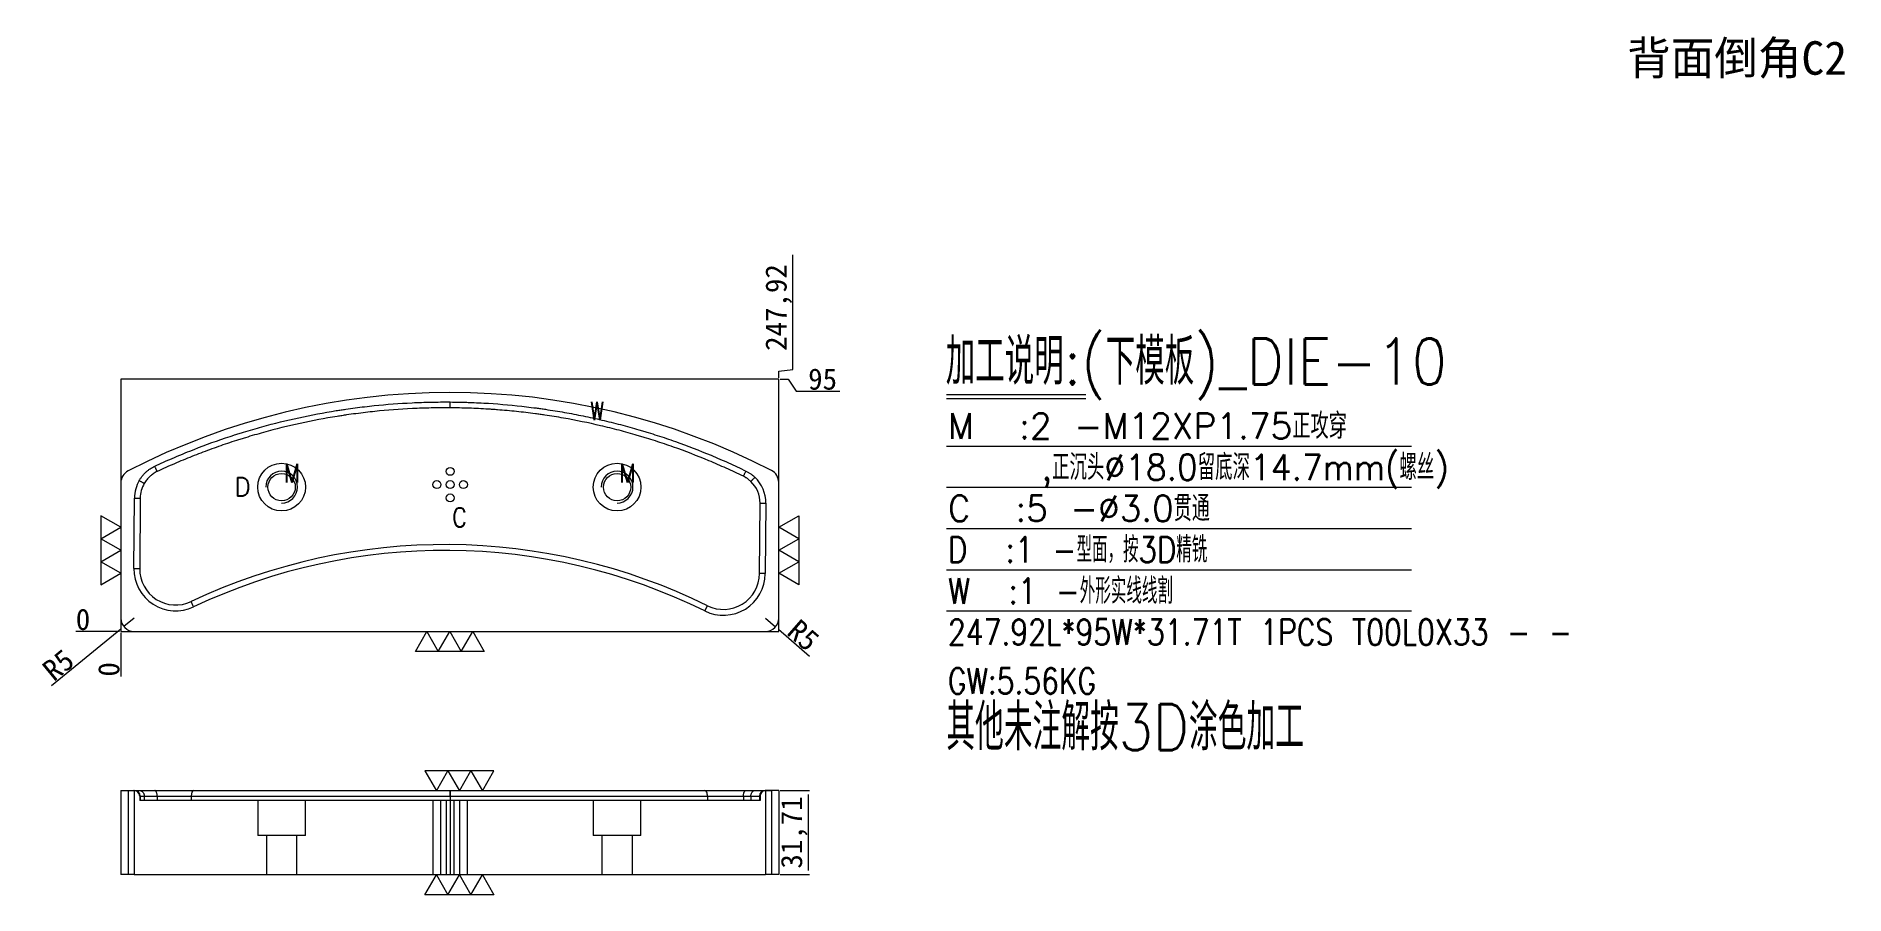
# Model space of a CAD drawing. Header units: millimetres. Extents: x 18825 to 19506, y 42873 to 43197.
import ezdxf
from ezdxf.enums import TextEntityAlignment as Align

# ---------------------------------------------------------------- set-up
doc = ezdxf.new("R2010")
doc.units = ezdxf.units.MM
doc.linetypes.add('DASHED', pattern=[0])
for name, color, linetype in [('DIE', 7, 'Continuous'), ('DIE_W', 1, 'Continuous'), ('dim', 4, 'Continuous')]:
    doc.layers.add(name, color=color, linetype=linetype)
doc.styles.add('_PUG_ERP', font='txt')
doc.styles.add('chinesef_fs', font='txt.shx', dxfattribs={"bigfont": 'gbcbig.shx'})
doc.dimstyles.new('_PUG_ERP', dxfattribs={"dimtxt": 8, "dimasz": 1.5, "dimexe": 0.5, "dimexo": 0.5, "dimgap": 0.5, "dimtad": 1, "dimtxsty": '_PUG_ERP', "dimblk": 'CLOSEDBLANK', "dimcen": 0, "dimclrd": 4, "dimclre": 4, "dimclrt": 3, "dimazin": 3, "dimtfac": 1, "dimtmove": 0, "dimatfit": 3, "dimldrblk": 'CLOSEDBLANK', "dimlwd": 9, "dimlwe": 9})

# ---------------------------------------------------------------- blocks, each defined once
blk = doc.blocks.new('*D733')
at = {"layer": 'Defpoints', "color": 0}
for p in [(19104.72, 43067.34), (19114.27, 43062.84), (18856.81, 42972.34)]:
    blk.add_point(p, dxfattribs=at)
at = {"layer": 'dim', "color": 4, "lineweight": 9}
for p, q in [((19105.22, 43067.34), (19108.27, 43067.34)), ((19108.27, 43067.34), (19111.27, 43062.84)), ((19111.27, 43062.84), (19127.72, 43062.84))]:
    blk.add_line(p, q, dxfattribs=at)
at = {"layer": 'dim', "color": 3, "lineweight": 13, "insert": (19121.24, 43067.34), "char_height": 8, "attachment_point": 5, "style": '_PUG_ERP'}
blk.add_mtext('95', dxfattribs=at)
blk = doc.blocks.new('_ClosedBlank')
blk = doc.blocks.new('*D734')
at = {"layer": 'Defpoints', "color": 0}
for p in [(18845.71, 42972.34), (18856.81, 42972.34), (18856.81, 42972.34)]:
    blk.add_point(p, dxfattribs=at)
at = {"layer": 'dim', "color": 4, "lineweight": 9}
blk.add_line((18856.31, 42972.34), (18839.87, 42972.34), dxfattribs=at)
at = {"layer": 'dim', "color": 3, "lineweight": 13, "insert": (18842.54, 42976.84), "char_height": 8, "attachment_point": 5, "style": '_PUG_ERP'}
blk.add_mtext('0', dxfattribs=at)
blk = doc.blocks.new('*D735')
at = {"layer": 'Defpoints', "color": 0}
for p in [(18856.81, 42972.34), (18856.81, 42972.34), (18856.81, 42961.24)]:
    blk.add_point(p, dxfattribs=at)
at = {"layer": 'dim', "color": 4, "lineweight": 9}
blk.add_line((18856.81, 42971.84), (18856.81, 42955.4), dxfattribs=at)
at = {"layer": 'dim', "color": 3, "lineweight": 13, "insert": (18852.31, 42958.07), "char_height": 8, "attachment_point": 5, "rotation": 90, "style": '_PUG_ERP'}
blk.add_mtext('0', dxfattribs=at)
blk = doc.blocks.new('*D736')
at = {"layer": 'Defpoints', "color": 0}
for p in [(19109.98, 43074.03), (19104.72, 43067.34), (18856.81, 42972.34)]:
    blk.add_point(p, dxfattribs=at)
at = {"layer": 'dim', "color": 4, "lineweight": 9}
for p, q in [((19109.98, 43071.03), (19109.98, 43114.15)), ((19104.72, 43070.34), (19109.98, 43071.03)), ((19104.72, 43067.84), (19104.72, 43070.34))]:
    blk.add_line(p, q, dxfattribs=at)
at = {"layer": 'dim', "color": 3, "lineweight": 13, "insert": (19104.72, 43094.34), "char_height": 8, "attachment_point": 5, "rotation": 90, "style": '_PUG_ERP'}
blk.add_mtext('247,92', dxfattribs=at)
blk = doc.blocks.new('*D737')
at = {"layer": 'Defpoints', "color": 0}
for p in [(19104.72, 42912.49), (19104.72, 42880.78), (19115.82, 42880.78)]:
    blk.add_point(p, dxfattribs=at)
at = {"layer": 'dim', "color": 4, "lineweight": 9}
for p, q in [((19105.22, 42912.49), (19116.32, 42912.49)), ((19115.82, 42910.99), (19115.82, 42882.28)), ((19105.22, 42880.78), (19116.32, 42880.78))]:
    blk.add_line(p, q, dxfattribs=at)
at = {"layer": 'dim', "color": 3, "lineweight": 13, "insert": (19110.56, 42896.64), "char_height": 8, "attachment_point": 5, "rotation": 90, "style": '_PUG_ERP'}
blk.add_mtext('31,71', dxfattribs=at)
blk = doc.blocks.new('*D738')
at = {"layer": 'Defpoints', "color": 0}
for p in [(19099.72, 42977.34), (19103.49, 42974.05)]:
    blk.add_point(p, dxfattribs=at)
at = {"layer": 'dim', "color": 4, "lineweight": 9}
for p, q in [((19099.72, 42977.34), (19103.49, 42974.05)), ((19116.27, 42962.91), (19104.62, 42973.06))]:
    blk.add_line(p, q, dxfattribs=at)
at = {"layer": 'dim', "color": 3, "lineweight": 13, "insert": (19113.97, 42970.89), "char_height": 8, "attachment_point": 5, "rotation": 318.91182, "style": '_PUG_ERP'}
blk.add_mtext('R5', dxfattribs=at)
blk = doc.blocks.new('*D739')
at = {"layer": 'Defpoints', "color": 0}
for p in [(18857.94, 42974.17), (18861.81, 42977.34)]:
    blk.add_point(p, dxfattribs=at)
at = {"layer": 'dim', "color": 4, "lineweight": 9}
for p, q in [((18856.78, 42973.21), (18830.71, 42951.81)), ((18861.81, 42977.34), (18857.94, 42974.17))]:
    blk.add_line(p, q, dxfattribs=at)
at = {"layer": 'dim', "color": 3, "lineweight": 13, "insert": (18833.25, 42959.71), "char_height": 8, "attachment_point": 5, "rotation": 39.38644, "style": '_PUG_ERP'}
blk.add_mtext('R5', dxfattribs=at)

msp = doc.modelspace()

# ---------------------------------------------------------------- linework, layer by layer
at = {"layer": 'DIE', "color": 155, "linetype": 'Continuous', "lineweight": 18}
for p, q in [((18861.7, 42996.022), (18861.913, 43022.586)), ((18861.913, 43022.586), (18864.113, 43022.569)), ((19097.653, 43020.694), (19099.853, 43020.676)), ((19099.853, 43020.676), (19099.64, 42994.112)), ((18861.7, 42996.022), (18863.9, 42996.004)), ((19099.64, 42994.112), (19097.44, 42994.129)), ((18884.238, 42981.615), (18883.298, 42983.604)), ((19076.874, 42980.069), (19077.845, 42982.042)), ((18861.808, 42912.487), (18861.808, 42880.784)), ((19099.723, 42912.487), (19099.723, 42880.784))]:
    msp.add_line(p, q, dxfattribs=at)
at = {"layer": 'DIE', "color": 2, "linetype": 'Continuous', "lineweight": 18}
for p, q in [((18864.113, 43022.569), (18863.9, 42996.004)), ((19097.44, 42994.129), (19097.653, 43020.694)), ((18856.808, 42912.487), (18861.808, 42912.487)), ((18861.808, 42912.487), (19099.723, 42912.487)), ((19104.723, 42912.487), (19099.723, 42912.487))]:
    msp.add_line(p, q, dxfattribs=at)
at = {"layer": 'DIE', "color": 223, "linetype": 'Continuous', "lineweight": 18}
for p, q in [((18861.808, 42972.34), (19099.723, 42972.336)), ((18861.808, 42880.784), (18856.808, 42880.784)), ((18861.808, 42880.784), (19099.723, 42880.784)), ((19104.723, 42880.784), (19099.723, 42880.784))]:
    msp.add_line(p, q, dxfattribs=at)
at = {"layer": 'DIE', "color": 155, "linetype": 'DASHED', "lineweight": 13, "ltscale": 0.475454}
for p, q in [((18859.51, 42912.487), (18859.51, 42880.784)), ((18863.9, 42910.287), (18863.9, 42908.687)), ((18864.113, 42910.287), (18864.113, 42908.687)), ((18883.298, 42910.287), (18883.298, 42908.687)), ((19077.845, 42910.287), (19077.845, 42908.687)), ((19097.44, 42910.287), (19097.44, 42908.687)), ((19097.653, 42910.287), (19097.653, 42908.687)), ((19102.015, 42912.492), (19102.015, 42880.784))]:
    msp.add_line(p, q, dxfattribs=at)
at = {"layer": 'DIE', "color": 2, "linetype": 'DASHED', "lineweight": 13, "ltscale": 0.475454}
for p, q in [((18863.9, 42910.287), (18863.9, 42908.687)), ((18863.9, 42910.287), (18883.298, 42910.287)), ((18883.298, 42910.287), (19077.845, 42910.287)), ((19077.845, 42910.287), (19097.44, 42910.287)), ((19097.44, 42910.287), (19097.653, 42910.287)), ((19097.654, 42910.287), (19097.653, 42910.287)), ((19097.654, 42908.687), (19097.654, 42910.287)), ((18883.298, 42908.687), (18863.9, 42908.687)), ((19077.845, 42908.687), (18883.298, 42908.687)), ((19097.44, 42908.687), (19077.845, 42908.687)), ((19097.653, 42908.687), (19097.44, 42908.687)), ((19097.653, 42908.687), (19097.654, 42908.687))]:
    msp.add_line(p, q, dxfattribs=at)
at = {"layer": 'DIE', "color": 31, "linetype": 'DASHED', "lineweight": 13, "ltscale": 0.475454}
for p, q in [((18908.389, 42908.687), (18908.389, 42895.484)), ((18926.389, 42895.484), (18926.389, 42908.687)), ((19034.793, 42908.687), (19034.793, 42895.484)), ((19052.793, 42895.484), (19052.793, 42908.687)), ((18926.389, 42895.484), (18908.389, 42895.484)), ((18911.636, 42895.484), (18911.636, 42880.784)), ((18923.143, 42880.784), (18923.143, 42895.484)), ((19052.793, 42895.484), (19034.793, 42895.484)), ((19038.039, 42895.484), (19038.039, 42880.784)), ((19049.546, 42880.784), (19049.546, 42895.484))]:
    msp.add_line(p, q, dxfattribs=at)
at = {"layer": 'DIE', "color": 223, "linetype": 'DASHED', "lineweight": 13, "ltscale": 0.475454}
for p, q in [((18974.393, 42908.687), (18974.393, 42880.784)), ((18977.393, 42880.784), (18977.393, 42908.687)), ((18979.393, 42908.687), (18979.393, 42880.784)), ((18982.393, 42880.784), (18982.393, 42908.687)), ((18984.393, 42908.687), (18984.393, 42880.784)), ((18987.393, 42880.784), (18987.393, 42908.687))]:
    msp.add_line(p, q, dxfattribs=at)
at = {"layer": 'DIE', "color": 42, "linetype": 'Continuous', "lineweight": 18}
for centre, radius in [((18917.389, 43026.716), 9), ((18980.893, 43032.642), 1.5), ((19043.793, 43026.716), 9), ((18917.389, 43026.716), 5.15), ((18975.893, 43027.642), 1.5), ((18980.893, 43027.642), 1.5), ((18985.893, 43027.642), 1.5), ((19043.793, 43026.716), 5.15), ((18980.893, 43022.642), 1.5)]:
    msp.add_circle(centre, radius, dxfattribs=at)
at = {"layer": 'DIE', "color": 155, "linetype": 'Continuous', "lineweight": 18}
for centre, radius, start, end in [((18875.206, 43022.48), 13.293, 149.703336, 179.54), ((19086.561, 43020.783), 13.293, 359.54, 46.397926), ((18978.952, 42781.098), 221.761, 63.79626, 115.28374), ((18877.492, 42995.895), 15.793, 179.54, 295.28374), ((19083.848, 42994.238), 15.793, 243.79626, 359.54)]:
    msp.add_arc(centre, radius, start, end, dxfattribs=at)
at = {"layer": 'DIE', "color": 2, "linetype": 'Continuous', "lineweight": 18}
for centre, radius, start, end in [((18875.206, 43022.48), 11.093, 149.703405, 179.54), ((19086.561, 43020.783), 11.093, 359.54, 46.397926), ((18978.952, 42781.098), 223.961, 63.79626, 115.28374), ((18877.492, 42995.895), 13.593, 179.54, 295.28374), ((19083.848, 42994.238), 13.593, 243.79626, 359.54)]:
    msp.add_arc(centre, radius, start, end, dxfattribs=at)
at = {"layer": 'DIE', "color": 42, "linetype": 'Continuous', "lineweight": 18}
for centre in [(18917.389, 43026.716), (19043.793, 43026.716)]:
    msp.add_arc(centre, 6, 270, 180, dxfattribs=at)
at = {"layer": 'DIE', "color": 2, "linetype": 'DASHED', "lineweight": 13, "ltscale": 0.475454}
for centre, start, end in [((18861.7, 42910.287), 0, 90), ((19099.854, 42910.287), 90, 180)]:
    msp.add_arc(centre, 2.2, start, end, dxfattribs=at)
for centre, major_axis, ratio, start_param, end_param in [((18861.7, 42910.287), (0, 2.2), 0.999968, 4.712389, 6.2831853), ((18861.913, 42910.287), (0, 2.2), 0.999968, 4.712389, 6.2831853), ((18884.238, 42910.287), (0, -2.2), 0.427101, 3.1415927, 4.712389), ((19076.874, 42910.287), (0, -2.2), 0.441564, 1.5707963, 3.1415927), ((19099.64, 42910.287), (0, -2.2), 0.999968, 3.1415927, 4.712389), ((19099.853, 42910.287), (0, 2.2), 0.999968, 0, 1.5707963)]:
    msp.add_ellipse(centre, major_axis=major_axis, ratio=ratio, start_param=start_param, end_param=end_param, dxfattribs=at)
at = {"layer": 'DIE', "color": 155, "linetype": 'Continuous', "lineweight": 18}
for points, knots in [([(18869.581, 43034.581), (18871.754, 43035.591), (18876.126, 43037.549), (18880.545, 43039.383), (18887.208, 43042.042), (18891.698, 43043.691), (18897.369, 43045.598), (18899.075, 43046.159), (18900.787, 43046.702), (18901.931, 43047.06), (18902.503, 43047.237), (18905.368, 43048.113), (18907.667, 43048.782), (18914.587, 43050.69), (18919.23, 43051.834), (18928.573, 43053.863), (18933.273, 43054.749), (18938.594, 43055.6), (18939.482, 43055.739), (18940.37, 43055.873), (18940.963, 43055.961), (18941.259, 43056.005), (18942.742, 43056.221), (18943.928, 43056.386), (18947.489, 43056.855), (18949.865, 43057.134), (18957, 43057.874), (18961.766, 43058.236), (18968.929, 43058.581), (18973.708, 43058.745), (18978.498, 43058.777), (18980.894, 43058.76)], [0, 0, 0, 0, 0.0625, 0.125, 0.125, 0.25, 0.25, 0.28125, 0.296875, 0.296875, 0.3125, 0.3125, 0.375, 0.375, 0.5, 0.5, 0.625, 0.625, 0.640625, 0.6484375, 0.6484375, 0.65625, 0.65625, 0.6875, 0.6875, 0.75, 0.75, 0.875, 0.875, 0.9375, 1, 1, 1, 1]), ([(18980.879, 43056.56), (18980.879, 43056.56), (18980.879, 43056.574), (18980.879, 43056.63), (18980.879, 43056.672), (18980.88, 43056.782), (18980.881, 43056.851), (18980.882, 43057.011), (18980.883, 43057.102), (18980.884, 43057.306), (18980.885, 43057.418), (18980.887, 43057.657), (18980.887, 43057.785), (18980.889, 43058.051), (18980.89, 43058.189), (18980.892, 43058.472), (18980.893, 43058.616), (18980.894, 43058.76)], [0, 0, 0, 0, 0.125, 0.125, 0.25, 0.25, 0.375, 0.375, 0.5, 0.5, 0.625, 0.625, 0.75, 0.75, 0.875, 0.875, 1, 1, 1, 1]), ([(18980.894, 43058.76), (18982.099, 43058.751), (18983.303, 43058.734), (18985.108, 43058.696), (18985.71, 43058.681), (18986.914, 43058.648), (18989.921, 43058.553), (18992.925, 43058.406), (19000.124, 43057.954), (19004.912, 43057.519), (19010.884, 43056.81), (19012.674, 43056.584), (19014.463, 43056.34), (19015.655, 43056.173), (19016.251, 43056.088), (19019.229, 43055.65), (19023.979, 43054.883), (19031.061, 43053.538), (19038.099, 43051.998), (19045.093, 43050.263), (19049.727, 43048.976), (19052.613, 43048.131), (19053.479, 43047.874), (19054.631, 43047.526), (19055.207, 43047.35), (19056.645, 43046.907), (19057.793, 43046.545), (19061.226, 43045.435), (19063.503, 43044.664), (19070.297, 43042.258), (19074.778, 43040.53), (19081.426, 43037.752), (19085.834, 43035.838), (19090.192, 43033.799), (19092.36, 43032.749)], [0, 0, 0, 0, 0.03125, 0.03125, 0.046875, 0.046875, 0.0625, 0.125, 0.125, 0.25, 0.25, 0.28125, 0.296875, 0.296875, 0.3125, 0.3125, 0.375, 0.4375, 0.5, 0.5625, 0.625, 0.625, 0.640625, 0.6484375, 0.65625, 0.65625, 0.6875, 0.6875, 0.75, 0.75, 0.875, 0.875, 0.9375, 1, 1, 1, 1]), ([(18863.728, 43029.186), (18863.9, 43029.479), (18864.261, 43030.049), (18864.659, 43030.59), (18865.077, 43031.115), (18865.295, 43031.37), (18865.752, 43031.864), (18865.99, 43032.102), (18866.301, 43032.391), (18866.364, 43032.448), (18866.49, 43032.561), (18866.681, 43032.728), (18866.876, 43032.889), (18867.272, 43033.203), (18867.815, 43033.599), (18868.386, 43033.952), (18868.972, 43034.283), (18869.273, 43034.438), (18869.581, 43034.581)], [0, 0, 0, 0, 0.125, 0.25, 0.25, 0.375, 0.375, 0.5, 0.5, 0.53125, 0.53125, 0.5625, 0.625, 0.625, 0.75, 0.875, 0.875, 1, 1, 1, 1]), ([(18870.508, 43032.586), (18870.508, 43032.586), (18870.502, 43032.598), (18870.478, 43032.649), (18870.46, 43032.687), (18870.414, 43032.787), (18870.385, 43032.849), (18870.318, 43032.994), (18870.279, 43033.078), (18870.193, 43033.262), (18870.146, 43033.364), (18870.045, 43033.581), (18869.992, 43033.697), (18869.879, 43033.938), (18869.821, 43034.063), (18869.702, 43034.32), (18869.641, 43034.45), (18869.581, 43034.581)], [0, 0, 0, 0, 0.125, 0.125, 0.25, 0.25, 0.375, 0.375, 0.5, 0.5, 0.625, 0.625, 0.75, 0.75, 0.875, 0.875, 1, 1, 1, 1]), ([(18863.728, 43029.186), (18863.853, 43029.113), (18863.977, 43029.04), (18864.221, 43028.898), (18864.341, 43028.828), (18864.57, 43028.694), (18864.68, 43028.629), (18864.887, 43028.509), (18864.984, 43028.452), (18865.16, 43028.35), (18865.239, 43028.303), (18865.377, 43028.223), (18865.436, 43028.188), (18865.531, 43028.133), (18865.567, 43028.111), (18865.616, 43028.083), (18865.628, 43028.076), (18865.628, 43028.076)], [0, 0, 0, 0, 0.1250475, 0.1250475, 0.2500949, 0.2500949, 0.3751424, 0.3751424, 0.5001899, 0.5001899, 0.6252373, 0.6252373, 0.7502848, 0.7502848, 0.8753323, 0.8753323, 1, 1, 1, 1]), ([(19091.4, 43030.769), (19091.4, 43030.769), (19091.406, 43030.782), (19091.431, 43030.833), (19091.449, 43030.87), (19091.497, 43030.97), (19091.527, 43031.031), (19091.597, 43031.175), (19091.637, 43031.258), (19091.725, 43031.441), (19091.774, 43031.541), (19091.879, 43031.757), (19091.934, 43031.872), (19092.05, 43032.111), (19092.111, 43032.236), (19092.234, 43032.49), (19092.297, 43032.619), (19092.36, 43032.749)], [0, 0, 0, 0, 0.125, 0.125, 0.25, 0.25, 0.375, 0.375, 0.5, 0.5, 0.625, 0.625, 0.75, 0.75, 0.875, 0.875, 1, 1, 1, 1]), ([(19092.36, 43032.749), (19092.669, 43032.599), (19092.972, 43032.437), (19093.417, 43032.177), (19093.563, 43032.087), (19093.853, 43031.902), (19093.996, 43031.806), (19094.418, 43031.513), (19094.965, 43031.1), (19095.479, 43030.646), (19095.728, 43030.409)], [0, 0, 0, 0, 0.25, 0.25, 0.375, 0.375, 0.5, 0.5, 0.75, 1, 1, 1, 1]), ([(19094.211, 43028.816), (19094.211, 43028.816), (19094.221, 43028.826), (19094.259, 43028.867), (19094.288, 43028.897), (19094.364, 43028.977), (19094.411, 43029.026), (19094.522, 43029.142), (19094.585, 43029.209), (19094.726, 43029.356), (19094.803, 43029.437), (19094.968, 43029.61), (19095.056, 43029.703), (19095.239, 43029.895), (19095.335, 43029.996), (19095.53, 43030.2), (19095.629, 43030.305), (19095.728, 43030.409)], [0, 0, 0, 0, 0.125, 0.125, 0.25, 0.25, 0.375, 0.375, 0.5, 0.5, 0.625, 0.625, 0.75, 0.75, 0.875, 0.875, 1, 1, 1, 1])]:
    msp.add_open_spline(points, degree=3, knots=knots, dxfattribs=at)
at = {"layer": 'DIE', "color": 2, "linetype": 'Continuous', "lineweight": 18}
for points, knots in [([(18980.879, 43056.56), (18978.503, 43056.577), (18973.756, 43056.545), (18969.018, 43056.382), (18961.919, 43056.041), (18957.195, 43055.683), (18950.123, 43054.949), (18947.767, 43054.672), (18944.238, 43054.208), (18943.062, 43054.045), (18941.593, 43053.831), (18941.299, 43053.787), (18940.712, 43053.7), (18939.831, 43053.566), (18938.952, 43053.429), (18933.677, 43052.586), (18929.018, 43051.708), (18919.757, 43049.697), (18915.156, 43048.564), (18908.297, 43046.674), (18906.018, 43046.011), (18903.178, 43045.143), (18902.61, 43044.968), (18901.477, 43044.613), (18899.779, 43044.074), (18895.832, 43042.778), (18892.473, 43041.596), (18889.13, 43040.369), (18888.018, 43039.952), (18885.801, 43039.102), (18884.695, 43038.67), (18881.385, 43037.349), (18876.997, 43035.528), (18872.662, 43033.587), (18870.508, 43032.586)], [0, 0, 0, 0, 0.0625, 0.125, 0.125, 0.25, 0.25, 0.3125, 0.3125, 0.34375, 0.34375, 0.3515625, 0.3515625, 0.359375, 0.375, 0.375, 0.5, 0.5, 0.625, 0.625, 0.6875, 0.6875, 0.703125, 0.703125, 0.71875, 0.75, 0.8125, 0.8125, 0.84375, 0.84375, 0.875, 0.875, 0.9375, 1, 1, 1, 1]), ([(19091.4, 43030.769), (19089.252, 43031.811), (19084.93, 43033.831), (19080.561, 43035.729), (19073.971, 43038.483), (19069.529, 43040.196), (19062.794, 43042.581), (19060.537, 43043.346), (19057.133, 43044.446), (19055.995, 43044.805), (19054.569, 43045.244), (19054.284, 43045.331), (19053.713, 43045.505), (19052.856, 43045.764), (19049.711, 43046.697), (19044.543, 43048.132), (19039.921, 43049.279), (19032.966, 43050.903), (19028.3, 43051.857), (19021.258, 43053.094), (19018.904, 43053.474), (19015.951, 43053.908), (19015.36, 43053.993), (19014.179, 43054.159), (19012.405, 43054.401), (19008.262, 43054.923), (19004.703, 43055.296), (19001.139, 43055.619), (18999.356, 43055.769), (18997.571, 43055.899), (18996.38, 43055.982), (18995.785, 43056.022), (18992.806, 43056.209), (18988.039, 43056.442), (18983.266, 43056.543), (18980.879, 43056.56)], [0, 0, 0, 0, 0.0625, 0.125, 0.125, 0.25, 0.25, 0.3125, 0.3125, 0.34375, 0.34375, 0.3515625, 0.3515625, 0.359375, 0.375, 0.4375, 0.5, 0.5, 0.625, 0.625, 0.6875, 0.6875, 0.703125, 0.703125, 0.71875, 0.75, 0.8125, 0.8125, 0.84375, 0.859375, 0.859375, 0.875, 0.875, 0.9375, 1, 1, 1, 1]), ([(18870.508, 43032.586), (18870.251, 43032.466), (18870, 43032.337), (18869.511, 43032.061), (18869.272, 43031.913), (18868.808, 43031.6), (18868.581, 43031.434), (18868.251, 43031.171), (18868.088, 43031.036), (18867.929, 43030.897), (18867.824, 43030.802), (18867.771, 43030.754), (18867.513, 43030.513), (18867.314, 43030.313), (18866.934, 43029.901), (18866.752, 43029.688), (18866.404, 43029.249), (18866.072, 43028.797), (18865.771, 43028.32), (18865.628, 43028.076)], [0, 0, 0, 0, 0.125, 0.125, 0.25, 0.25, 0.375, 0.375, 0.4375, 0.46875, 0.46875, 0.5, 0.5, 0.625, 0.625, 0.75, 0.75, 0.875, 1, 1, 1, 1]), ([(19094.211, 43028.816), (19094.204, 43028.822), (19094.198, 43028.828), (19094.185, 43028.84), (19094.165, 43028.859), (19094.12, 43028.902), (19094.028, 43028.987), (19093.841, 43029.155), (19093.678, 43029.294), (19093.346, 43029.565), (19093.118, 43029.737), (19092.766, 43029.982), (19092.646, 43030.062), (19092.405, 43030.217), (19092.282, 43030.292), (19091.911, 43030.509), (19091.658, 43030.644), (19091.4, 43030.769)], [0, 0, 0, 0, 0.0078125, 0.0078125, 0.015625, 0.03125, 0.0625, 0.125, 0.25, 0.25, 0.5, 0.5, 0.625, 0.625, 0.75, 0.75, 1, 1, 1, 1])]:
    msp.add_open_spline(points, degree=3, knots=knots, dxfattribs=at)
at = {"layer": 'DIE', "color": 2, "linetype": 'DASHED', "lineweight": 13, "ltscale": 0.475454}
for points in [[(18863.728, 42912.487), (18863.853, 42912.487), (18863.977, 42912.473), (18864.221, 42912.417), (18864.341, 42912.375), (18864.57, 42912.265), (18864.68, 42912.196), (18864.887, 42912.036), (18864.984, 42911.945), (18865.16, 42911.741), (18865.239, 42911.629), (18865.377, 42911.39), (18865.436, 42911.262), (18865.531, 42910.996), (18865.567, 42910.858), (18865.616, 42910.575), (18865.628, 42910.431), (18865.628, 42910.287)], [(19094.211, 42910.287), (19094.211, 42910.431), (19094.221, 42910.575), (19094.259, 42910.858), (19094.288, 42910.996), (19094.364, 42911.262), (19094.411, 42911.39), (19094.522, 42911.629), (19094.585, 42911.741), (19094.726, 42911.945), (19094.803, 42912.036), (19094.968, 42912.196), (19095.056, 42912.265), (19095.239, 42912.375), (19095.335, 42912.417), (19095.53, 42912.473), (19095.629, 42912.487), (19095.728, 42912.487)]]:
    msp.add_open_spline(points, degree=3, knots=[0, 0, 0, 0, 0.125, 0.125, 0.25, 0.25, 0.375, 0.375, 0.5, 0.5, 0.625, 0.625, 0.75, 0.75, 0.875, 0.875, 1, 1, 1, 1], dxfattribs=at)
at = {"layer": 'DIE', "color": 155, "linetype": 'DASHED', "lineweight": 13, "ltscale": 0.475454}
for points in [[(18865.628, 42910.287), (18865.628, 42909.754), (18865.628, 42909.22), (18865.628, 42908.687)], [(18870.508, 42910.287), (18870.508, 42909.754), (18870.508, 42909.22), (18870.508, 42908.687)], [(18980.879, 42910.287), (18980.879, 42909.754), (18980.879, 42909.22), (18980.879, 42908.687)], [(19091.4, 42910.287), (19091.4, 42909.754), (19091.4, 42909.22), (19091.4, 42908.687)], [(19094.211, 42910.287), (19094.211, 42909.754), (19094.211, 42909.22), (19094.211, 42908.687)]]:
    msp.add_open_spline(points, degree=3, dxfattribs=at)
for points in [[(18870.508, 42910.287), (18870.508, 42910.431), (18870.502, 42910.575), (18870.478, 42910.858), (18870.46, 42910.996), (18870.414, 42911.262), (18870.385, 42911.39), (18870.318, 42911.629), (18870.279, 42911.741), (18870.193, 42911.945), (18870.146, 42912.036), (18870.045, 42912.196), (18869.992, 42912.265), (18869.879, 42912.375), (18869.821, 42912.417), (18869.702, 42912.473), (18869.641, 42912.487), (18869.581, 42912.487)], [(18980.879, 42910.287), (18980.879, 42910.431), (18980.879, 42910.575), (18980.879, 42910.858), (18980.879, 42910.996), (18980.88, 42911.262), (18980.881, 42911.39), (18980.882, 42911.629), (18980.883, 42911.741), (18980.884, 42911.945), (18980.885, 42912.036), (18980.887, 42912.196), (18980.887, 42912.265), (18980.889, 42912.375), (18980.89, 42912.417), (18980.892, 42912.473), (18980.893, 42912.487), (18980.894, 42912.487)], [(19091.4, 42910.287), (19091.4, 42910.431), (19091.406, 42910.575), (19091.431, 42910.858), (19091.449, 42910.996), (19091.497, 42911.262), (19091.527, 42911.39), (19091.597, 42911.629), (19091.637, 42911.741), (19091.725, 42911.945), (19091.774, 42912.036), (19091.879, 42912.196), (19091.934, 42912.265), (19092.05, 42912.375), (19092.111, 42912.417), (19092.234, 42912.473), (19092.297, 42912.487), (19092.36, 42912.487)]]:
    msp.add_open_spline(points, degree=3, knots=[0, 0, 0, 0, 0.125, 0.125, 0.25, 0.25, 0.375, 0.375, 0.5, 0.5, 0.625, 0.625, 0.75, 0.75, 0.875, 0.875, 1, 1, 1, 1], dxfattribs=at)
at = {"layer": 'DIE', "color": 2, "linetype": 'Continuous', "lineweight": 18}
msp.add_open_spline([(19102.015, 42912.492), (19102.037, 42912.492), (19102.059, 42912.49), (19102.08, 42912.487)], degree=3, dxfattribs=at)
at = {"layer": 'DIE_W', "color": 1, "linetype": 'Continuous', "lineweight": 18}
for p, q in [((18856.808, 42912.487), (18856.808, 42880.784)), ((19104.723, 42912.487), (19104.723, 42880.784))]:
    msp.add_line(p, q, dxfattribs=at)
at = {"layer": 'DIE_W', "color": 1, "linetype": 'DASHED', "lineweight": 13, "ltscale": 0.475454}
for p, q in [((18980.893, 42912.486), (18980.893, 42910.294)), ((18980.893, 42908.68), (18980.893, 42880.784))]:
    msp.add_line(p, q, dxfattribs=at)
at = {"layer": 'DIE_W', "color": 1, "lineweight": 13}
msp.add_lwpolyline([(19099.723, 42972.336, 0.4142177), (19104.723, 42977.336), (19104.723, 43028.511, 0.280707), (19102.015, 43032.955, 0.2430556), (18859.51, 43032.779, 0.2803161), (18856.808, 43028.338), (18856.808, 42977.34, 0.4142095), (18861.808, 42972.34)], format="xyb", dxfattribs=at)
at = {"layer": 'DIE_W', "color": 1, "linetype": 'Continuous', "lineweight": 18}
msp.add_open_spline([(19030.887, 42912.487), (19033.98, 42912.488), (19037.057, 42912.488), (19041.648, 42912.489), (19043.175, 42912.489), (19046.22, 42912.49), (19047.738, 42912.49), (19052.282, 42912.491), (19055.295, 42912.492), (19061.29, 42912.493), (19064.272, 42912.493), (19068.72, 42912.493), (19070.199, 42912.493), (19073.149, 42912.494), (19074.619, 42912.494), (19079.02, 42912.495), (19081.938, 42912.495), (19086.29, 42912.495), (19087.737, 42912.495), (19089.9, 42912.495), (19090.621, 42912.495), (19091.7, 42912.494), (19092.059, 42912.494), (19092.777, 42912.494), (19096.004, 42912.494), (19099.2, 42912.493), (19102.015, 42912.492)], degree=3, knots=[0, 0, 0, 0, 0.125, 0.125, 0.1875, 0.1875, 0.25, 0.25, 0.375, 0.375, 0.5, 0.5, 0.5625, 0.5625, 0.625, 0.625, 0.75, 0.75, 0.8125, 0.8125, 0.84375, 0.84375, 0.859375, 0.859375, 0.875, 1, 1, 1, 1], dxfattribs=at)
at = {"layer": 'dim', "color": 8, "linetype": 'Continuous', "lineweight": 18}
for p, q in [((19167.935, 43061.533), (19220.455, 43061.533)), ((19167.935, 43060.085), (19220.455, 43060.085)), ((19167.935, 43042.149), (19343.112, 43042.149)), ((19167.935, 43026.626), (19343.112, 43026.626)), ((19167.935, 43011.104), (19343.112, 43011.104)), ((19167.935, 42995.582), (19343.112, 42995.582)), ((19167.935, 42980.06), (19343.112, 42980.06))]:
    msp.add_line(p, q, dxfattribs=at)
at = {"layer": 'dim', "color": 252, "linetype": 'DASHED', "lineweight": 13, "ltscale": 0.2}
msp.add_lwpolyline([(18856.808, 42972.336), (19104.723, 42972.336), (19104.723, 43067.338), (18856.808, 43067.338)], close=True, dxfattribs=at)
at = {"layer": 'dim', "lineweight": 13}
for points in [[(18849.308, 42989.933), (18856.808, 42994.263), (18849.308, 42998.593), (18856.808, 43002.923), (18849.308, 43007.254), (18856.808, 43011.584), (18849.308, 43015.914), (18849.308, 42989.933)], [(19112.223, 42989.933), (19104.723, 42994.263), (19112.223, 42998.593), (19104.723, 43002.923), (19112.223, 43007.254), (19104.723, 43011.584), (19112.223, 43015.914), (19112.223, 42989.933)], [(18967.775, 42964.835), (18972.105, 42972.335), (18976.435, 42964.835), (18980.765, 42972.335), (18985.096, 42964.835), (18989.426, 42972.335), (18993.756, 42964.835), (18967.775, 42964.835)], [(18971.402, 42919.879), (18975.733, 42912.379), (18980.063, 42919.879), (18984.393, 42912.379), (18988.723, 42919.879), (18993.053, 42912.379), (18997.383, 42919.879), (18971.402, 42919.879)], [(18971.402, 42873.179), (18975.733, 42880.679), (18980.063, 42873.179), (18984.393, 42880.679), (18988.723, 42873.179), (18993.053, 42880.679), (18997.383, 42873.179), (18971.402, 42873.179)]]:
    msp.add_lwpolyline(points, close=True, dxfattribs=at)

# ---------------------------------------------------------------- texts
at = {"layer": 'dim'}
msp.add_text('背面倒角C2', height=12.6263, dxfattribs=at).set_placement((19465.848, 43188.493), align=Align.MIDDLE)
at = {"layer": 'dim', "color": 4, "lineweight": 13, "style": 'chinesef_fs'}
for s, height, width, p in [('加工说明:(下模板)_DIE-10', 17.368, 0.8883, (19167.664, 43065.313)), ('W', 7, 0.6727, (19033.805, 43051.866)), ('M  :2 -M12XP1.75正攻穿', 9.672, 0.9864, (19168.447, 43044.895)), ('    ,正沉头%%c18.0留底深14.7mm(螺丝)', 9.672, 0.9432, (19168.447, 43029.373)), ('M', 7, 0.8408, (18918.231, 43028.483)), ('M', 7, 0.8408, (19044.635, 43028.483)), ('D', 7, 0.9609, (18899.625, 43023.328)), ('C  :5 -%%c3.0贯通', 9.672, 0.9802, (19168.447, 43013.851)), ('C', 7, 0.8969, (18981.585, 43011.803)), ('D  :1 -型面，按3D精铣', 9.672, 0.8387, (19168.447, 42998.329)), ('247.92L*95W*31.71T 1PCS T00L0X33 - - ', 9.672, 0.8115, (19168.447, 42967.284)), ('GW:5.56KG ', 9.672, 0.8074, (19168.447, 42948.866))]:
    msp.add_text(s, height=height, dxfattribs=dict(at, width=width)).set_placement(p)
at = {"layer": 'dim', "color": 1, "lineweight": 13, "style": 'chinesef_fs', "width": 0.8416}
msp.add_text('W  :1 -外形实线线割', height=9.672, dxfattribs=at).set_placement((19168.447, 42982.806))
at = {"layer": 'dim', "color": 21, "lineweight": 13, "style": 'chinesef_fs', "width": 0.8663}
msp.add_text('其他未注解按3D涂色加工', height=17.368, dxfattribs=at).set_placement((19167.859, 42927.624))

# ---------------------------------------------------------------- dimensions: what is measured, and where the dimension line sits
at = {"layer": 'dim', "lineweight": 13}
for feature_location, offset, dtype, origin, picture, middle in [((19104.7232, 43067.3379), (5.2616, 6.6909), 1, (18856.8079, 42972.3362), '*D736', (19104.7229, 43094.3383)), ((19104.723, 43067.338), (9.544, -4.5), 0, (18856.808, 42972.336), '*D733', (19121.244, 43067.338)), ((18856.807908463, 42972.336235329), (-11.1, 0), 0, (18856.807908463, 42972.336235329), '*D734', (18842.541241796, 42976.836235329)), ((18856.807908463, 42972.336235329), (0, -11.1), 1, (18856.807908463, 42972.336235329), '*D735', (18852.307908463, 42958.069568662))]:
    dim = msp.add_ordinate_dim(feature_location=feature_location, offset=offset, dtype=dtype, origin=origin, dimstyle='_PUG_ERP', dxfattribs=at)
    dim.commit()
    dim.dimension.update_dxf_attribs({"geometry": picture, "text_midpoint": middle})
dim = msp.add_radius_dim(center=(19099.723, 42977.336), mpoint=(19103.492, 42974.05), dimstyle='_PUG_ERP', dxfattribs=at)
dim.commit()
dim.dimension.update_dxf_attribs({"geometry": '*D738', "text_midpoint": (19113.968, 42970.885)})
dim = msp.add_radius_dim(center=(18861.808, 42977.34), mpoint=(18857.943, 42974.167), dimstyle='_PUG_ERP', dxfattribs=at)
dim.commit()
dim.dimension.update_dxf_attribs({"geometry": '*D739', "text_midpoint": (18836.102, 42956.234), "dimtype": 164})
dim = msp.add_linear_dim(base=(19115.823, 42880.784), p1=(19104.723, 42912.495), p2=(19104.723, 42880.784), angle=90, dimstyle='_PUG_ERP', dxfattribs=at)
dim.commit()
dim.dimension.update_dxf_attribs({"geometry": '*D737', "text_midpoint": (19110.561, 42896.639)})

doc.saveas('drawing.dxf')
